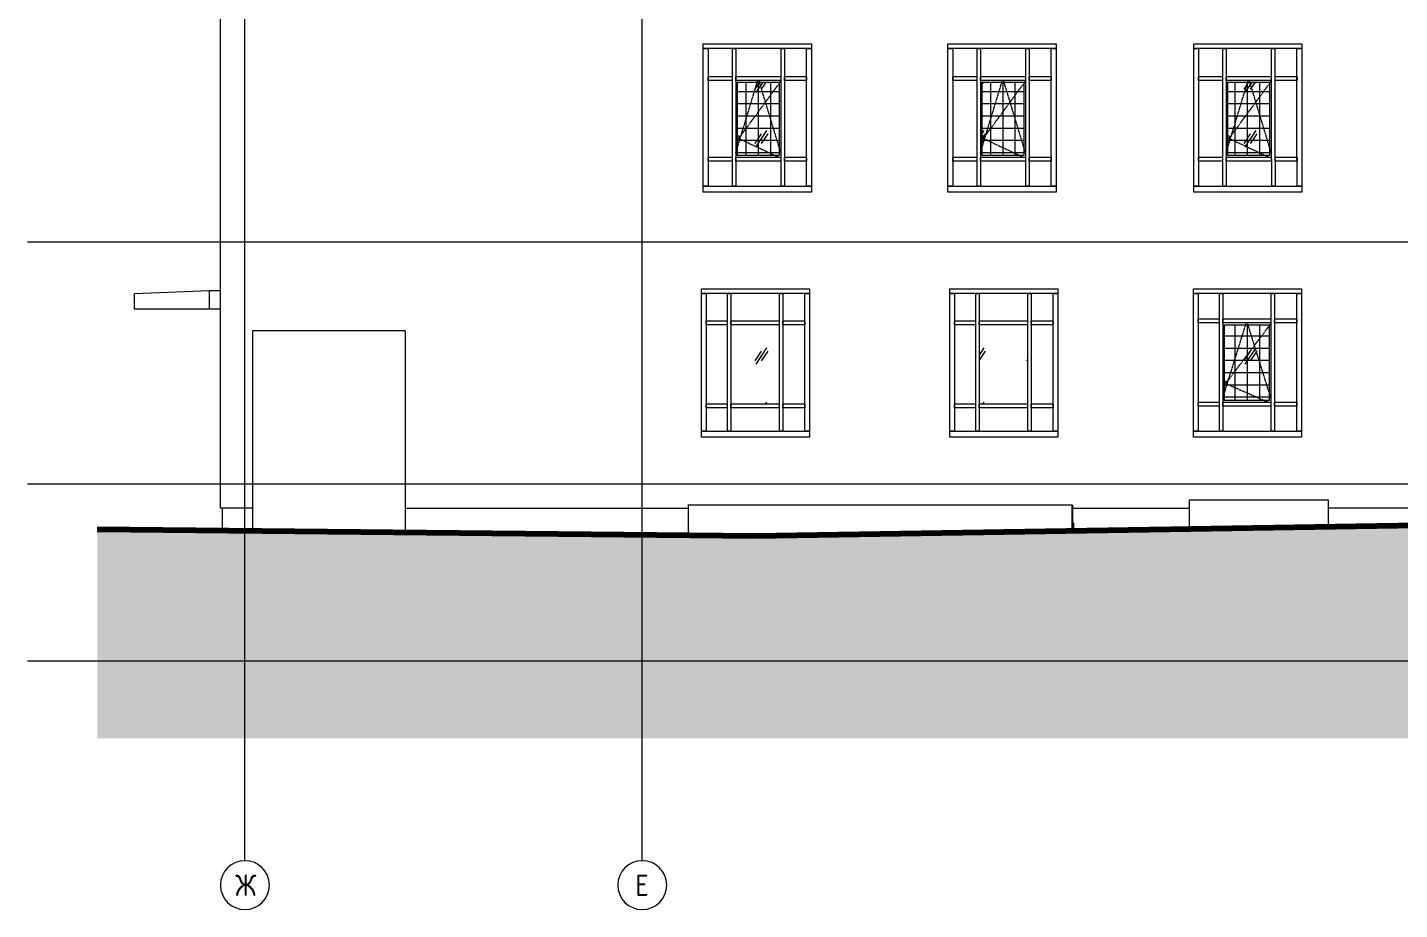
# Model space of a CAD drawing. Header units: millimetres. Extents: x -46915 to 9656, y -6969 to 19630.
# Drawn here: x -46915 to -24468, y -6969 to 7466 of the extents above; entities that cross this region are included whole.
import ezdxf

# ---------------------------------------------------------------- set-up
doc = ezdxf.new("R2010")
doc.units = ezdxf.units.MM
doc.linetypes.add('ADSK_Линия сетки', pattern=[25, 20, -2.5, 0, -2.5])
doc.linetypes.add('ADSK_Штриховая_ш5 п2', pattern=[7, 5, -2])
for name, color, linetype, lineweight in [('Витраж', 7, 'Continuous', 9), ('Линии', 7, 'Continuous', 80), ('Окна', 7, 'Continuous', 9), ('Оси', 7, 'Continuous', 9), ('Перекрытие', 7, 'Continuous', 9), ('Стены наружные', 7, 'Continuous', 9), ('Узлы', 7, 'Continuous', 9), ('Уровни', 7, 'Continuous', 9)]:
    doc.layers.add(name, color=color, linetype=linetype, lineweight=lineweight)
doc.styles.add('GOST Common_1', font='GOST_Common.ttf', dxfattribs={"width": 0.9, "height": 350})
pattern_1 = [(0, (-19354.99, -180), (0, 200), []), (90, (-19354.99, -180), (-200, 1e-14), [])]
pattern_2 = [(236.31, (-18821.59, 442.3), (-888.998, -1778.001), [320.533, -2884.8]), (236.31, (-18803.8, 388.96), (-888.998, -1778.001), [192.32, -3013.015]), (236.31, (-18910.49, 388.96), (-888.998, -1778.001), [192.32, -3013.015])]

# ---------------------------------------------------------------- blocks, each defined once
blk = doc.blocks.new('Прямоугольный импост - 70х20_60мм-1425107-Б')
at = {"layer": 'Витраж'}
blk.add_line((-23439, 3110), (-23889, 3110), dxfattribs=at)
blk = doc.blocks.new('Прямоугольный импост - 70х40_60мм-1229682-Б')
at = {"layer": 'Витраж'}
blk.add_line((-22589, 860), (-22119, 860), dxfattribs=at)
blk = doc.blocks.new('Прямоугольный импост - 70х20_60мм-1229824-Б')
at = {"layer": 'Витраж'}
for p, q in [((-27761, 1300), (-27761, 860)), ((-27761, 860), (-27841, 860))]:
    blk.add_line(p, q, dxfattribs=at)
blk = doc.blocks.new('Прямоугольный импост - 70х20_60мм-1230234-Б')
at = {"layer": 'Витраж'}
blk.add_line((-23809, 2630), (-23809, 1270), dxfattribs=at)
blk = doc.blocks.new('Прямоугольный импост - 70х20_60мм-1258642-Б')
at = {"layer": 'Витраж'}
for p, q in [((-27841, 3110), (-27761, 3110)), ((-27761, 3110), (-27761, 2660))]:
    blk.add_line(p, q, dxfattribs=at)
blk = doc.blocks.new('Прямоугольный импост - 70х20_60мм-1258643-Б')
at = {"layer": 'Витраж'}
for p, q in [((-26151, 3110), (-26071, 3110)), ((-26151, 2660), (-26151, 3110))]:
    blk.add_line(p, q, dxfattribs=at)
blk = doc.blocks.new('Прямоугольный импост - 70х20_60мм-1229825-Б')
at = {"layer": 'Витраж'}
for p, q in [((-26151, 860), (-26151, 1300)), ((-26071, 860), (-26151, 860))]:
    blk.add_line(p, q, dxfattribs=at)
blk = doc.blocks.new('Прямоугольный импост - 70х20_60мм-1230235-Б')
at = {"layer": 'Витраж'}
blk.add_line((-22199, 1270), (-22199, 2630), dxfattribs=at)
blk = doc.blocks.new('Прямоугольный импост - 70х20_60мм-1243038-Б')
at = {"layer": 'Витраж'}
blk.add_line((-22589, 3110), (-23439, 3110), dxfattribs=at)
blk = doc.blocks.new('Прямоугольный импост - 70х40_60мм-1425108-Б')
at = {"layer": 'Витраж'}
blk.add_line((-23889, 860), (-23439, 860), dxfattribs=at)
blk = doc.blocks.new('Витраж-тент со смещением вовне - 60мм 30 сдвиг-1466951-Б')
at = {"layer": 'Окна', "lineweight": 5}
h = blk.add_hatch(dxfattribs=at)
h.set_pattern_fill('FP_2', color=256, style=0, pattern_type=2)
h.set_pattern_definition(pattern_1)
h.paths.add_polyline_path([(-27266, 1360), (-26601, 1360), (-26601, 2600), (-27331, 2600), (-27331, 1360)])
h = blk.add_hatch(dxfattribs=at)
h.set_pattern_fill('FP_1', color=256, style=0, pattern_type=2)
h.set_pattern_definition(pattern_2)
h.paths.add_polyline_path([(-27266, 1360), (-26601, 1360), (-26601, 2600), (-27331, 2600), (-27331, 1360)])
at = {"layer": 'Окна', "linetype": 'ADSK_Штриховая_ш5 п2'}
for p, q in [((-27361, 1396), (-26976, 2630)), ((-27311, 1640), (-26571, 2620)), ((-26571, 1396), (-26957, 2630)), ((-27311, 1640), (-26609, 1330))]:
    blk.add_line(p, q, dxfattribs=at)
at = {"layer": 'Окна'}
for p, q in [((-27331, 1360), (-27331, 2600)), ((-27331, 2600), (-26601, 2600)), ((-26601, 2600), (-26601, 1360)), ((-27331, 1680), (-27311, 1680)), ((-27311, 1600), (-27331, 1600)), ((-27311, 1680), (-27311, 1600)), ((-26601, 1360), (-27331, 1360))]:
    blk.add_line(p, q, dxfattribs=at)
blk = doc.blocks.new('Прямоугольный импост - 70х20_60мм-1225113-Б')
at = {"layer": 'Витраж'}
blk.add_line((-22119, 3110), (-22589, 3110), dxfattribs=at)
blk = doc.blocks.new('Прямоугольный импост - 70х40_60мм-1243039-Б')
at = {"layer": 'Витраж'}
blk.add_line((-23439, 860), (-22589, 860), dxfattribs=at)
blk = doc.blocks.new('Прямоугольный импост - 70х60мм-1258640-Б')
at = {"layer": 'Витраж'}
for p, q in [((-27421, 3110), (-27361, 3110)), ((-27421, 3110), (-27421, 2660)), ((-27361, 3110), (-27361, 2660))]:
    blk.add_line(p, q, dxfattribs=at)
blk = doc.blocks.new('Прямоугольный импост - 70х60мм-1230231-Б')
at = {"layer": 'Витраж'}
for p, q in [((-27421, 1300), (-27421, 860)), ((-27361, 1300), (-27361, 860)), ((-27361, 860), (-27421, 860))]:
    blk.add_line(p, q, dxfattribs=at)
blk = doc.blocks.new('Прямоугольный импост - 70х60мм-1425109-Б')
at = {"layer": 'Витраж'}
for p, q in [((-23809, 2600), (-23809, 2660)), ((-23469, 2660), (-23809, 2660)), ((-23469, 2600), (-23809, 2600)), ((-23469, 2660), (-23469, 2600))]:
    blk.add_line(p, q, dxfattribs=at)
blk = doc.blocks.new('Прямоугольный импост - 70х60мм-1225009-Б')
at = {"layer": 'Витраж'}
for p, q in [((-22559, 2600), (-22559, 2660)), ((-22199, 2660), (-22559, 2660)), ((-22199, 2600), (-22559, 2600)), ((-22199, 2660), (-22199, 2600))]:
    blk.add_line(p, q, dxfattribs=at)
blk = doc.blocks.new('Прямоугольный импост - 70х60мм-1230232-Б')
at = {"layer": 'Витраж'}
for p, q in [((-23469, 2630), (-23469, 1270)), ((-23409, 2630), (-23409, 1270))]:
    blk.add_line(p, q, dxfattribs=at)
blk = doc.blocks.new('Прямоугольный импост - 70х60мм-1243040-Б')
at = {"layer": 'Витраж'}
for p, q in [((-23409, 2600), (-23409, 2660)), ((-22619, 2660), (-23409, 2660)), ((-22619, 2600), (-23409, 2600)), ((-22619, 2660), (-22619, 2600))]:
    blk.add_line(p, q, dxfattribs=at)
blk = doc.blocks.new('Прямоугольный импост - 70х20_60мм-1236776-Б')
at = {"layer": 'Витраж'}
for p, q in [((-23809, 1270), (-23809, 860)), ((-23809, 860), (-23889, 860))]:
    blk.add_line(p, q, dxfattribs=at)
blk = doc.blocks.new('Прямоугольный импост - 70х20_60мм-1440289-Б')
at = {"layer": 'Витраж'}
for p, q in [((-23889, 3110), (-23809, 3110)), ((-23809, 3110), (-23809, 2630))]:
    blk.add_line(p, q, dxfattribs=at)
blk = doc.blocks.new('Прямоугольный импост - 70х20_60мм-1440290-Б')
at = {"layer": 'Витраж'}
for p, q in [((-22199, 3110), (-22119, 3110)), ((-22199, 2630), (-22199, 3110))]:
    blk.add_line(p, q, dxfattribs=at)
blk = doc.blocks.new('Прямоугольный импост - 70х20_60мм-1236778-Б')
at = {"layer": 'Витраж'}
for p, q in [((-22199, 860), (-22199, 1270)), ((-22119, 860), (-22199, 860))]:
    blk.add_line(p, q, dxfattribs=at)
blk = doc.blocks.new('Витраж-стеклопакет - Глухой стеклопакет 40мм-V1-Б')
at = {"layer": 'Окна', "lineweight": 5}
h = blk.add_hatch(dxfattribs=at)
h.set_pattern_fill('FP_1', color=256, style=0, pattern_type=2)
h.set_pattern_definition(pattern_2)
h.paths.add_polyline_path([(-30557, 1300), (-30557, 2600), (-31347, 2600), (-31347, 1300), (-30666, 1300)])
blk = doc.blocks.new('Прямоугольный импост - 70х60мм-1440287-Б')
at = {"layer": 'Витраж'}
for p, q in [((-23469, 3110), (-23409, 3110)), ((-23469, 3110), (-23469, 2630)), ((-23409, 3110), (-23409, 2630))]:
    blk.add_line(p, q, dxfattribs=at)
blk = doc.blocks.new('Прямоугольный импост - 70х60мм-1236773-Б')
at = {"layer": 'Витраж'}
for p, q in [((-23469, 1270), (-23469, 860)), ((-23409, 1270), (-23409, 860)), ((-23409, 860), (-23469, 860))]:
    blk.add_line(p, q, dxfattribs=at)
blk = doc.blocks.new('Витраж-стеклопакет - Глухой стеклопакет 40мм-V2-Б')
at = {"layer": 'Окна', "lineweight": 5}
h = blk.add_hatch(dxfattribs=at)
h.set_pattern_fill('FP_1', color=256, style=0, pattern_type=2)
h.set_pattern_definition(pattern_2)
h.paths.add_polyline_path([(-34619, 1300), (-34619, 2600), (-35409, 2600), (-35409, 1300), (-34821, 1300)])
blk = doc.blocks.new('Прямоугольный импост - 70х20_60мм-1426885-Б')
at = {"layer": 'Витраж'}
blk.add_line((-23402, 7120), (-23902, 7120), dxfattribs=at)
blk = doc.blocks.new('Прямоугольный импост - 70х20_60мм-1225891-Б')
at = {"layer": 'Витраж'}
blk.add_line((-23822, 6600), (-23822, 5280), dxfattribs=at)
blk = doc.blocks.new('Прямоугольный импост - 70х20_60мм-1424482-Б')
at = {"layer": 'Витраж'}
for p, q in [((-27836, 7120), (-27756, 7120)), ((-27756, 7120), (-27756, 6630))]:
    blk.add_line(p, q, dxfattribs=at)
blk = doc.blocks.new('Прямоугольный импост - 70х20_60мм-1424483-Б')
at = {"layer": 'Витраж'}
for p, q in [((-26146, 7120), (-26066, 7120)), ((-26146, 6630), (-26146, 7120))]:
    blk.add_line(p, q, dxfattribs=at)
blk = doc.blocks.new('Прямоугольный импост - 70х20_60мм-1225894-Б')
at = {"layer": 'Витраж'}
blk.add_line((-22212, 5280), (-22212, 6600), dxfattribs=at)
blk = doc.blocks.new('Прямоугольный импост - 70х20_60мм-1225850-Б')
at = {"layer": 'Витраж'}
blk.add_line((-22602, 7120), (-23402, 7120), dxfattribs=at)
blk = doc.blocks.new('Прямоугольный импост - 70х40_60мм-1426886-Б')
at = {"layer": 'Витраж'}
blk.add_line((-23902, 4870), (-23402, 4870), dxfattribs=at)
blk = doc.blocks.new('Витраж-тент со смещением вовне - 60мм 30 сдвиг-1466943-Б')
at = {"layer": 'Окна', "lineweight": 5}
h = blk.add_hatch(dxfattribs=at)
h.set_pattern_fill('FP_2', color=256, style=0, pattern_type=2)
h.set_pattern_definition(pattern_1)
h.paths.add_polyline_path([(-26596, 5370), (-26596, 6570), (-27276, 6570), (-27276, 5370)])
h = blk.add_hatch(dxfattribs=at)
h.set_pattern_fill('FP_1', color=256, style=0, pattern_type=2)
h.set_pattern_definition(pattern_2)
h.paths.add_polyline_path([(-26596, 5370), (-26596, 6570), (-27276, 6570), (-27276, 5370)])
at = {"layer": 'Окна', "linetype": 'ADSK_Штриховая_ш5 п2'}
for p, q in [((-27306, 5409), (-26945, 6600)), ((-27256, 5650), (-26566, 6589)), ((-26566, 5409), (-26926, 6600)), ((-27256, 5650), (-26599, 5340))]:
    blk.add_line(p, q, dxfattribs=at)
at = {"layer": 'Окна'}
for p, q in [((-27276, 5370), (-27276, 6570)), ((-27276, 6570), (-26596, 6570)), ((-26596, 6570), (-26596, 5370)), ((-27276, 5690), (-27256, 5690)), ((-27256, 5690), (-27256, 5610)), ((-27256, 5610), (-27276, 5610)), ((-26596, 5370), (-27276, 5370))]:
    blk.add_line(p, q, dxfattribs=at)
blk = doc.blocks.new('Прямоугольный импост - 70х40_60мм-1229684-Б')
at = {"layer": 'Витраж'}
blk.add_line((-23402, 4870), (-22602, 4870), dxfattribs=at)
blk = doc.blocks.new('Прямоугольный импост - 70х60мм-1424480-Б')
at = {"layer": 'Витраж'}
for p, q in [((-27366, 7120), (-27306, 7120)), ((-27366, 7120), (-27366, 6630)), ((-27306, 7120), (-27306, 6630))]:
    blk.add_line(p, q, dxfattribs=at)
blk = doc.blocks.new('Прямоугольный импост - 70х60мм-1426887-Б')
at = {"layer": 'Витраж'}
for p, q in [((-23822, 6570), (-23822, 6630)), ((-23432, 6630), (-23822, 6630)), ((-23432, 6570), (-23822, 6570)), ((-23432, 6630), (-23432, 6570))]:
    blk.add_line(p, q, dxfattribs=at)
blk = doc.blocks.new('Прямоугольный импост - 70х60мм-1241994-Б')
at = {"layer": 'Витраж'}
for p, q in [((-23432, 6600), (-23432, 5280)), ((-23372, 6600), (-23372, 5280))]:
    blk.add_line(p, q, dxfattribs=at)
blk = doc.blocks.new('Прямоугольный импост - 70х60мм-1229542-Б')
at = {"layer": 'Витраж'}
for p, q in [((-23372, 6570), (-23372, 6630)), ((-22632, 6630), (-23372, 6630)), ((-22632, 6570), (-23372, 6570)), ((-22632, 6630), (-22632, 6570))]:
    blk.add_line(p, q, dxfattribs=at)
blk = doc.blocks.new('Витраж-тент со смещением вовне - 60мм 30 сдвиг-V10-Б')
at = {"layer": 'Окна', "lineweight": 5}
h = blk.add_hatch(dxfattribs=at)
h.set_pattern_fill('FP_2', color=256, style=0, pattern_type=2)
h.set_pattern_definition(pattern_1)
h.paths.add_polyline_path([(-31296, 5370), (-30616, 5370), (-30616, 6570), (-31296, 6570), (-31296, 6050)])
h = blk.add_hatch(dxfattribs=at)
h.set_pattern_fill('FP_1', color=256, style=0, pattern_type=2)
h.set_pattern_definition(pattern_2)
h.paths.add_polyline_path([(-31296, 5370), (-30616, 5370), (-30616, 6570), (-31296, 6570), (-31296, 6050)])
at = {"layer": 'Окна', "linetype": 'ADSK_Штриховая_ш5 п2'}
for p, q in [((-31326, 5409), (-30965, 6600)), ((-31276, 5650), (-30586, 6589)), ((-30586, 5409), (-30947, 6600)), ((-31276, 5650), (-30619, 5340))]:
    blk.add_line(p, q, dxfattribs=at)
at = {"layer": 'Окна'}
for p, q in [((-31296, 5370), (-31296, 6570)), ((-31296, 6570), (-30616, 6570)), ((-30616, 6570), (-30616, 5370)), ((-31296, 5690), (-31276, 5690)), ((-31276, 5690), (-31276, 5610)), ((-31276, 5610), (-31296, 5610)), ((-30616, 5370), (-31296, 5370))]:
    blk.add_line(p, q, dxfattribs=at)
blk = doc.blocks.new('Витраж-тент со смещением вовне - 60мм 30 сдвиг-V11-Б')
at = {"layer": 'Окна', "lineweight": 5}
h = blk.add_hatch(dxfattribs=at)
h.set_pattern_fill('FP_2', color=256, style=0, pattern_type=2)
h.set_pattern_definition(pattern_1)
h.paths.add_polyline_path([(-34618, 5370), (-34618, 6570), (-35298, 6570), (-35298, 5370)])
h = blk.add_hatch(dxfattribs=at)
h.set_pattern_fill('FP_1', color=256, style=0, pattern_type=2)
h.set_pattern_definition(pattern_2)
h.paths.add_polyline_path([(-34618, 5370), (-34618, 6570), (-35298, 6570), (-35298, 5370)])
at = {"layer": 'Окна', "linetype": 'ADSK_Штриховая_ш5 п2'}
for p, q in [((-35328, 5409), (-34967, 6600)), ((-35278, 5650), (-34588, 6589)), ((-34588, 5409), (-34949, 6600)), ((-35278, 5650), (-34621, 5340))]:
    blk.add_line(p, q, dxfattribs=at)
at = {"layer": 'Окна'}
for p, q in [((-35298, 5370), (-35298, 6570)), ((-35298, 6570), (-34618, 6570)), ((-34618, 6570), (-34618, 5370)), ((-35298, 5690), (-35278, 5690)), ((-35278, 5690), (-35278, 5610)), ((-35278, 5610), (-35298, 5610)), ((-34618, 5370), (-35298, 5370))]:
    blk.add_line(p, q, dxfattribs=at)
blk = doc.blocks.new('Ось сетки - Круг_Ø8 мм-6577-Б')
at = {"layer": 'Оси', "lineweight": 20}
for start, end in [(360, 180), (180, 360)]:
    blk.add_arc((-307, -6569), 400, start, end, dxfattribs=at)

msp = doc.modelspace()

# ---------------------------------------------------------------- hatches: boundary and pattern name
at = {"layer": 'Узлы', "lineweight": 5}
h = msp.add_hatch(dxfattribs=at)
h.set_pattern_fill('FP_51', color=256, style=0, pattern_type=2)
h.set_pattern_definition([(0, (-19355, -180), (635, 635), [635, -635]), (0, (-19355, 58.1), (635, 635), [635, -635]), (0, (-19355, 296.25), (635, 635), [635, -635]), (90, (-19275.6, 375.6), (-635, 635), [635, -635]), (90, (-19037.5, 375.6), (-635, 635), [635, -635]), (90, (-18799.36, 375.6), (-635, 635), [635, -635])])
h.paths.add_polyline_path([(-45774, -4166), (-21036, -4166), (-21036, -634), (-35004, -860), (-45774, -748), (-45774, -3646)])
h.paths.add_polyline_path([(-20090, -4166), (-13048, -4166), (-13048, -2915), (-20266, -2915), (-20266, -4166)])
h.paths.add_polyline_path([(2573, -4166), (2573, -770), (1723, -781), (280, -719), (-150, -712), (-150, -4166), (-79, -4166)])
h.paths.add_polyline_path([(-700, -4166), (-660, -4166), (-660, -700), (-1743, -700), (-1743, -550), (-1643, -550), (-1643, -260), (-12538, -260), (-12538, -4166), (-3470, -4166)])

# ---------------------------------------------------------------- linework, layer by layer
at = {"layer": 'Линии'}
for p, q in [((-21036, -634), (-35004, -860)), ((-35004, -860), (-45774, -748))]:
    msp.add_line(p, q, dxfattribs=at)
at = {"layer": 'Оси', "linetype": 'ADSK_Линия сетки'}
for p, q in [((-43357, -6169), (-43357, 15900)), ((-36857, -6169), (-36857, 15900))]:
    msp.add_line(p, q, dxfattribs=at)
at = {"layer": 'Перекрытие'}
for p, q in [((-43936, 3157), (-45162, 3107)), ((-43936, 2857), (-43936, 3157)), ((-43759, 3157), (-43936, 3157)), ((-45162, 3107), (-45164, 3107)), ((-45162, 2857), (-45162, 3107)), ((-43759, 2857), (-45164, 2857)), ((-29821, -643), (-29800, -643)), ((-29809, -776), (-29809, -643)), ((-29800, -643), (-29800, -776))]:
    msp.add_line(p, q, dxfattribs=at)
at = {"layer": 'Стены наружные'}
for p, q in [((-43759, -400), (-43759, 15833)), ((-35858, 4770), (-35858, 7200)), ((-35858, 7200), (-34088, 7200)), ((-34088, 7200), (-34088, 4770)), ((-31856, 4770), (-31856, 7200)), ((-31856, 7200), (-30086, 7200)), ((-30086, 7200), (-30086, 4770)), ((-27836, 4770), (-27836, 7200)), ((-27836, 7200), (-26066, 7200)), ((-26066, 7200), (-26066, 4770)), ((-34088, 4770), (-35858, 4770)), ((-30086, 4770), (-31856, 4770)), ((-26066, 4770), (-27836, 4770)), ((-20799, 3950), (-43759, 3950)), ((-35889, 760), (-35889, 3190)), ((-35889, 3190), (-34119, 3190)), ((-34119, 3190), (-34119, 760)), ((-31827, 760), (-31827, 3190)), ((-31827, 3190), (-30057, 3190)), ((-30057, 3190), (-30057, 760)), ((-27841, 760), (-27841, 3190)), ((-27841, 3190), (-26071, 3190)), ((-26071, 3190), (-26071, 760)), ((-40735, 2500), (-43235, 2500)), ((-43235, 2500), (-43235, -774)), ((-40735, 2500), (-40735, -800)), ((-34119, 760), (-35889, 760)), ((-30057, 760), (-31827, 760)), ((-26071, 760), (-27841, 760)), ((-43235, -400), (-43759, -400)), ((-43732, -400), (-43732, -769)), ((-40735, -400), (-36108, -400)), ((-29821, -350), (-36109, -350)), ((-36108, -400), (-36108, -848)), ((-36098, -848), (-36098, -350)), ((-29823, -776), (-29823, -350)), ((-29821, -350), (-29821, -776)), ((-29821, -400), (-27911, -400)), ((-25630, -270), (-27911, -270)), ((-27911, -270), (-27911, -745)), ((-25636, -270), (-25636, -709)), ((-25630, -708), (-25630, -270)), ((-20934, -400), (-25630, -400))]:
    msp.add_line(p, q, dxfattribs=at)
at = {"layer": 'Уровни', "linetype": 'ADSK_Линия сетки', "lineweight": 20}
for p, q in [((5133, 3950), (-46915, 3950)), ((-46915, 0), (5133, 0)), ((-46915, -2900), (5133, -2900))]:
    msp.add_line(p, q, dxfattribs=at)

# ---------------------------------------------------------------- block references
at = {"layer": 'Витраж'}
for name, p in [('Прямоугольный импост - 70х20_60мм-1426885-Б', (-11956, 0)), ('Прямоугольный импост - 70х20_60мм-1424482-Б', (-8022, 0)), ('Прямоугольный импост - 70х60мм-1424480-Б', (-8022, 0)), ('Прямоугольный импост - 70х20_60мм-1225850-Б', (-11956, 0)), ('Прямоугольный импост - 70х60мм-1424480-Б', (-7222, 0)), ('Прямоугольный импост - 70х20_60мм-1225113-Б', (-11969, 4010)), ('Прямоугольный импост - 70х20_60мм-1424483-Б', (-8022, 0)), ('Прямоугольный импост - 70х20_60мм-1426885-Б', (-7954, 0)), ('Прямоугольный импост - 70х20_60мм-1424482-Б', (-4020, 0)), ('Прямоугольный импост - 70х60мм-1424480-Б', (-4020, 0)), ('Прямоугольный импост - 70х20_60мм-1225850-Б', (-7954, 0)), ('Прямоугольный импост - 70х60мм-1424480-Б', (-3220, 0)), ('Прямоугольный импост - 70х20_60мм-1225113-Б', (-7967, 4010)), ('Прямоугольный импост - 70х20_60мм-1424483-Б', (-4020, 0)), ('Прямоугольный импост - 70х20_60мм-1426885-Б', (-3934, 0)), ('Прямоугольный импост - 70х20_60мм-1424482-Б', (0, 0)), ('Прямоугольный импост - 70х60мм-1424480-Б', (0, 0)), ('Прямоугольный импост - 70х20_60мм-1225850-Б', (-3934, 0)), ('Прямоугольный импост - 70х60мм-1424480-Б', (800, 0)), ('Прямоугольный импост - 70х20_60мм-1225113-Б', (-3946, 4010)), ('Прямоугольный импост - 70х20_60мм-1424483-Б', (0, 0)), ('Прямоугольный импост - 70х60мм-1426887-Б', (-11956, 30)), ('Прямоугольный импост - 70х20_60мм-1225891-Б', (-11956, 30)), ('Прямоугольный импост - 70х60мм-1241994-Б', (-11956, 30)), ('Прямоугольный импост - 70х60мм-1229542-Б', (-11956, 30)), ('Прямоугольный импост - 70х60мм-1241994-Б', (-11156, 30)), ('Прямоугольный импост - 70х60мм-1225009-Б', (-11969, 4000)), ('Прямоугольный импост - 70х20_60мм-1225894-Б', (-11956, 30)), ('Прямоугольный импост - 70х60мм-1426887-Б', (-7954, 30)), ('Прямоугольный импост - 70х20_60мм-1225891-Б', (-7954, 30)), ('Прямоугольный импост - 70х60мм-1241994-Б', (-7954, 30)), ('Прямоугольный импост - 70х60мм-1229542-Б', (-7954, 30)), ('Прямоугольный импост - 70х60мм-1241994-Б', (-7154, 30)), ('Прямоугольный импост - 70х60мм-1225009-Б', (-7967, 4000)), ('Прямоугольный импост - 70х20_60мм-1225894-Б', (-7954, 30)), ('Прямоугольный импост - 70х60мм-1426887-Б', (-3934, 30)), ('Прямоугольный импост - 70х20_60мм-1225891-Б', (-3934, 30)), ('Прямоугольный импост - 70х60мм-1241994-Б', (-3934, 30)), ('Прямоугольный импост - 70х60мм-1229542-Б', (-3934, 30)), ('Прямоугольный импост - 70х60мм-1241994-Б', (-3134, 30)), ('Прямоугольный импост - 70х60мм-1225009-Б', (-3946, 4000)), ('Прямоугольный импост - 70х20_60мм-1225894-Б', (-3934, 30)), ('Прямоугольный импост - 70х20_60мм-1229824-Б', (-8017, 4010)), ('Прямоугольный импост - 70х60мм-1426887-Б', (-11956, -1290)), ('Прямоугольный импост - 70х60мм-1230231-Б', (-7967, 4010)), ('Прямоугольный импост - 70х60мм-1229542-Б', (-11956, -1290)), ('Прямоугольный импост - 70х60мм-1230231-Б', (-7167, 4010)), ('Прямоугольный импост - 70х60мм-1225009-Б', (-11969, 2680)), ('Прямоугольный импост - 70х20_60мм-1229825-Б', (-8017, 4010)), ('Прямоугольный импост - 70х20_60мм-1229824-Б', (-4015, 4010)), ('Прямоугольный импост - 70х60мм-1426887-Б', (-7954, -1290)), ('Прямоугольный импост - 70х60мм-1230231-Б', (-3965, 4010)), ('Прямоугольный импост - 70х60мм-1229542-Б', (-7954, -1290)), ('Прямоугольный импост - 70х60мм-1230231-Б', (-3165, 4010)), ('Прямоугольный импост - 70х60мм-1225009-Б', (-7967, 2680)), ('Прямоугольный импост - 70х20_60мм-1229825-Б', (-4015, 4010)), ('Прямоугольный импост - 70х20_60мм-1229824-Б', (6, 4010)), ('Прямоугольный импост - 70х60мм-1426887-Б', (-3934, -1290)), ('Прямоугольный импост - 70х60мм-1230231-Б', (56, 4010)), ('Прямоугольный импост - 70х60мм-1229542-Б', (-3934, -1290)), ('Прямоугольный импост - 70х60мм-1230231-Б', (856, 4010)), ('Прямоугольный импост - 70х60мм-1225009-Б', (-3946, 2680)), ('Прямоугольный импост - 70х20_60мм-1229825-Б', (6, 4010)), ('Прямоугольный импост - 70х40_60мм-1426886-Б', (-11956, 0)), ('Прямоугольный импост - 70х40_60мм-1229684-Б', (-11956, 0)), ('Прямоугольный импост - 70х40_60мм-1229682-Б', (-11969, 4010)), ('Прямоугольный импост - 70х40_60мм-1426886-Б', (-7954, 0)), ('Прямоугольный импост - 70х40_60мм-1229684-Б', (-7954, 0)), ('Прямоугольный импост - 70х40_60мм-1229682-Б', (-7967, 4010)), ('Прямоугольный импост - 70х40_60мм-1426886-Б', (-3934, 0)), ('Прямоугольный импост - 70х40_60мм-1229684-Б', (-3934, 0)), ('Прямоугольный импост - 70х40_60мм-1229682-Б', (-3946, 4010)), ('Прямоугольный импост - 70х20_60мм-1425107-Б', (-12000, 0)), ('Прямоугольный импост - 70х20_60мм-1440289-Б', (-12000, 0)), ('Прямоугольный импост - 70х60мм-1440287-Б', (-12000, 0)), ('Прямоугольный импост - 70х20_60мм-1243038-Б', (-12000, 0)), ('Прямоугольный импост - 70х60мм-1440287-Б', (-11150, 0)), ('Прямоугольный импост - 70х20_60мм-1225113-Б', (-12000, 0)), ('Прямоугольный импост - 70х20_60мм-1440290-Б', (-12000, 0)), ('Прямоугольный импост - 70х20_60мм-1425107-Б', (-7938, 0)), ('Прямоугольный импост - 70х20_60мм-1440289-Б', (-7938, 0)), ('Прямоугольный импост - 70х60мм-1440287-Б', (-7938, 0)), ('Прямоугольный импост - 70х20_60мм-1243038-Б', (-7938, 0)), ('Прямоугольный импост - 70х60мм-1440287-Б', (-7088, 0)), ('Прямоугольный импост - 70х20_60мм-1225113-Б', (-7938, 0)), ('Прямоугольный импост - 70х20_60мм-1440290-Б', (-7938, 0)), ('Прямоугольный импост - 70х20_60мм-1425107-Б', (-3952, 0)), ('Прямоугольный импост - 70х20_60мм-1258642-Б', (0, 0)), ('Прямоугольный импост - 70х60мм-1258640-Б', (0, 0)), ('Прямоугольный импост - 70х20_60мм-1243038-Б', (-3952, 0)), ('Прямоугольный импост - 70х60мм-1258640-Б', (850, 0)), ('Прямоугольный импост - 70х20_60мм-1225113-Б', (-3952, 0)), ('Прямоугольный импост - 70х20_60мм-1258643-Б', (0, 0)), ('Прямоугольный импост - 70х60мм-1425109-Б', (-12000, 0)), ('Прямоугольный импост - 70х20_60мм-1230234-Б', (-12000, 0)), ('Прямоугольный импост - 70х60мм-1230232-Б', (-12000, 0)), ('Прямоугольный импост - 70х60мм-1243040-Б', (-12000, 0)), ('Прямоугольный импост - 70х60мм-1230232-Б', (-11150, 0)), ('Прямоугольный импост - 70х60мм-1225009-Б', (-12000, 0)), ('Прямоугольный импост - 70х20_60мм-1230235-Б', (-12000, 0)), ('Прямоугольный импост - 70х60мм-1425109-Б', (-7938, 0)), ('Прямоугольный импост - 70х20_60мм-1230234-Б', (-7938, 0)), ('Прямоугольный импост - 70х60мм-1230232-Б', (-7938, 0)), ('Прямоугольный импост - 70х60мм-1243040-Б', (-7938, 0)), ('Прямоугольный импост - 70х60мм-1230232-Б', (-7088, 0)), ('Прямоугольный импост - 70х60мм-1225009-Б', (-7938, 0)), ('Прямоугольный импост - 70х20_60мм-1230235-Б', (-7938, 0)), ('Прямоугольный импост - 70х60мм-1425109-Б', (-3952, 30)), ('Прямоугольный импост - 70х20_60мм-1230234-Б', (-3952, 30)), ('Прямоугольный импост - 70х60мм-1230232-Б', (-3952, 30)), ('Прямоугольный импост - 70х60мм-1243040-Б', (-3952, 30)), ('Прямоугольный импост - 70х60мм-1230232-Б', (-3102, 30)), ('Прямоугольный импост - 70х60мм-1225009-Б', (-3952, 30)), ('Прямоугольный импост - 70х20_60мм-1230235-Б', (-3952, 30)), ('Прямоугольный импост - 70х20_60мм-1236776-Б', (-12000, 0)), ('Прямоугольный импост - 70х60мм-1425109-Б', (-12000, -1360)), ('Прямоугольный импост - 70х60мм-1236773-Б', (-12000, 0)), ('Прямоугольный импост - 70х60мм-1243040-Б', (-12000, -1360)), ('Прямоугольный импост - 70х60мм-1236773-Б', (-11150, 0)), ('Прямоугольный импост - 70х60мм-1225009-Б', (-12000, -1360)), ('Прямоугольный импост - 70х20_60мм-1236778-Б', (-12000, 0)), ('Прямоугольный импост - 70х20_60мм-1236776-Б', (-7938, 0)), ('Прямоугольный импост - 70х60мм-1425109-Б', (-7938, -1360)), ('Прямоугольный импост - 70х60мм-1236773-Б', (-7938, 0)), ('Прямоугольный импост - 70х60мм-1243040-Б', (-7938, -1360)), ('Прямоугольный импост - 70х60мм-1236773-Б', (-7088, 0)), ('Прямоугольный импост - 70х60мм-1225009-Б', (-7938, -1360)), ('Прямоугольный импост - 70х20_60мм-1236778-Б', (-7938, 0)), ('Прямоугольный импост - 70х20_60мм-1229824-Б', (0, 0)), ('Прямоугольный импост - 70х60мм-1425109-Б', (-3952, -1330)), ('Прямоугольный импост - 70х60мм-1230231-Б', (0, 0)), ('Прямоугольный импост - 70х60мм-1243040-Б', (-3952, -1330)), ('Прямоугольный импост - 70х60мм-1230231-Б', (850, 0)), ('Прямоугольный импост - 70х60мм-1225009-Б', (-3952, -1330)), ('Прямоугольный импост - 70х20_60мм-1229825-Б', (0, 0)), ('Прямоугольный импост - 70х40_60мм-1425108-Б', (-12000, 0)), ('Прямоугольный импост - 70х40_60мм-1243039-Б', (-12000, 0)), ('Прямоугольный импост - 70х40_60мм-1229682-Б', (-12000, 0)), ('Прямоугольный импост - 70х40_60мм-1425108-Б', (-7938, 0)), ('Прямоугольный импост - 70х40_60мм-1243039-Б', (-7938, 0)), ('Прямоугольный импост - 70х40_60мм-1229682-Б', (-7938, 0)), ('Прямоугольный импост - 70х40_60мм-1425108-Б', (-3952, 0)), ('Прямоугольный импост - 70х40_60мм-1243039-Б', (-3952, 0)), ('Прямоугольный импост - 70х40_60мм-1229682-Б', (-3952, 0))]:
    msp.add_blockref(name, p, dxfattribs=at)
at = {"layer": 'Окна', "linetype": 'ADSK_Штриховая_ш5 п2'}
for name in ['Витраж-тент со смещением вовне - 60мм 30 сдвиг-V11-Б', 'Витраж-тент со смещением вовне - 60мм 30 сдвиг-V10-Б', 'Витраж-тент со смещением вовне - 60мм 30 сдвиг-1466943-Б', 'Витраж-тент со смещением вовне - 60мм 30 сдвиг-1466951-Б']:
    msp.add_blockref(name, (0, 0), dxfattribs=at)
at = {"layer": 'Окна'}
for name in ['Витраж-стеклопакет - Глухой стеклопакет 40мм-V2-Б', 'Витраж-стеклопакет - Глухой стеклопакет 40мм-V1-Б']:
    msp.add_blockref(name, (0, 0), dxfattribs=at)
at = {"layer": 'Оси', "lineweight": 20}
for p in [(-43050, 0), (-36550, 0)]:
    msp.add_blockref('Ось сетки - Круг_Ø8 мм-6577-Б', p, dxfattribs=at)

# ---------------------------------------------------------------- texts
at = {"layer": 'Оси', "char_height": 350, "attachment_point": 1, "style": 'GOST Common_1'}
for s, insert, width in [('\\fGOST Common|b0|i0|c204|p34|;\\W.9;Ж', (-43518, -6396), 389.62), ('\\fGOST Common|b0|i0|c204|p34|;\\W.9;Е', (-36971, -6396), 274.18)]:
    msp.add_mtext(s, dxfattribs=dict(at, insert=insert, width=width))

doc.saveas('drawing.dxf')
